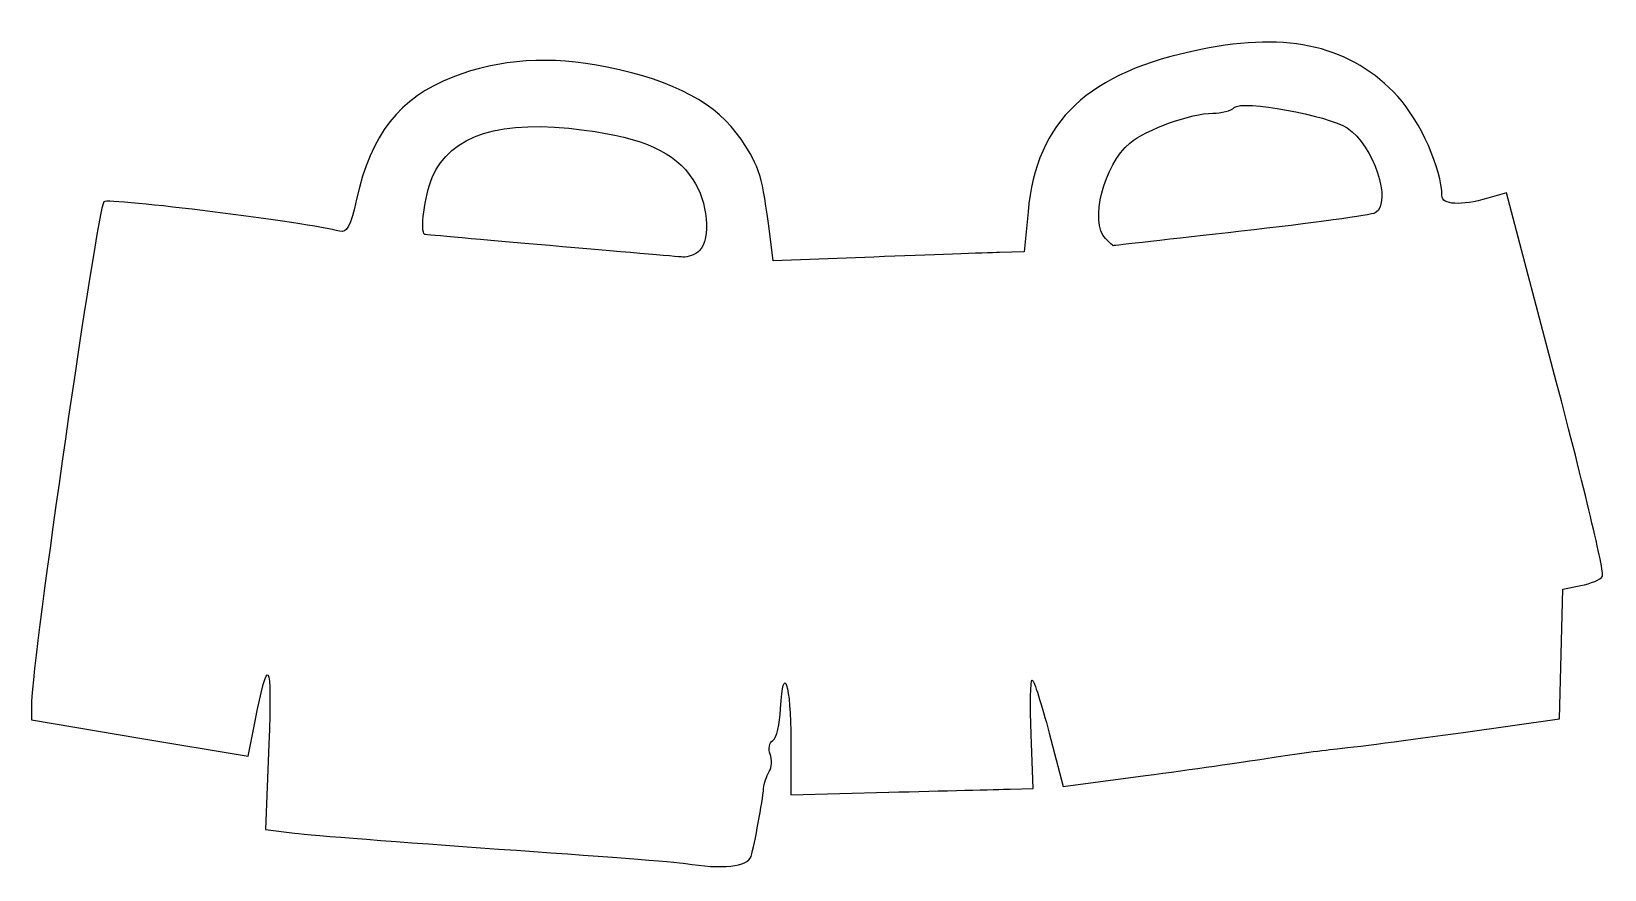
# Model space of a CAD drawing. Header units: centimetres. Extents: x -4.68 to 2.22, y 2.41 to 6.09.
import ezdxf

# ---------------------------------------------------------------- set-up
doc = ezdxf.new("R2010")
doc.units = ezdxf.units.CM
doc.header["$MEASUREMENT"] = 0
doc.layers.add('Layer 1', color=7, linetype='Continuous')

msp = doc.modelspace()

# ---------------------------------------------------------------- linework, layer by layer
at = {"layer": 'Layer 1'}
for points, knots in [([(-1.81365, 2.43798), (-1.84275, 2.44291), (-2.21184, 2.47122), (-2.63385, 2.50089), (-2.63385, 2.50089), (-3.05586, 2.53057), (-3.45871, 2.56189), (-3.52906, 2.5705), (-3.52906, 2.5705), (-3.52906, 2.5705), (-3.65698, 2.58615), (-3.65698, 2.58615), (-3.65698, 2.58615), (-3.65698, 2.58615), (-3.6424, 2.96039), (-3.6424, 2.96039), (-3.6424, 2.96039), (-3.62773, 3.33667), (-3.64421, 3.36177), (-3.7046, 3.05511), (-3.7046, 3.05511), (-3.7046, 3.05511), (-3.73359, 2.90788), (-3.73359, 2.90788), (-3.73359, 2.90788), (-3.73359, 2.90788), (-4.20898, 2.98764), (-4.20898, 2.98764), (-4.20898, 2.98764), (-4.20898, 2.98764), (-4.68437, 3.06741), (-4.68437, 3.06741), (-4.68437, 3.06741), (-4.68437, 3.06741), (-4.68356, 3.1481), (-4.68356, 3.1481), (-4.68356, 3.1481), (-4.68171, 3.33111), (-4.39584, 5.30716), (-4.36637, 5.3407), (-4.36637, 5.3407), (-4.35013, 5.35917), (-3.45498, 5.24721), (-3.33269, 5.2114), (-3.33269, 5.2114), (-3.30011, 5.20187), (-3.28323, 5.23334), (-3.25743, 5.35166), (-3.25743, 5.35166), (-3.19551, 5.63572), (-3.06979, 5.79486), (-2.83431, 5.8873), (-2.83431, 5.8873), (-2.62914, 5.96783), (-2.40912, 5.98194), (-2.15729, 5.93072), (-2.15729, 5.93072), (-1.85879, 5.87), (-1.67496, 5.77103), (-1.56979, 5.6144), (-1.56979, 5.6144), (-1.4873, 5.49155), (-1.47568, 5.45332), (-1.44381, 5.19994), (-1.44381, 5.19994), (-1.44381, 5.19994), (-1.42883, 5.08088), (-1.42883, 5.08088), (-1.42883, 5.08088), (-1.42883, 5.08088), (-0.98624, 5.09789), (-0.98624, 5.09789), (-0.98624, 5.09789), (-0.74281, 5.10725), (-0.49477, 5.11618), (-0.43502, 5.11773), (-0.43502, 5.11773), (-0.43502, 5.11773), (-0.3264, 5.12057), (-0.3264, 5.12057), (-0.3264, 5.12057), (-0.3264, 5.12057), (-0.31002, 5.29604), (-0.31002, 5.29604), (-0.31002, 5.29604), (-0.27256, 5.69717), (-0.04815, 5.90787), (0.4489, 6.00858), (0.4489, 6.00858), (0.83855, 6.08754), (1.11098, 6.02238), (1.31328, 5.80186), (1.31328, 5.80186), (1.41287, 5.6933), (1.50688, 5.4822), (1.50688, 5.36712), (1.50688, 5.36712), (1.50688, 5.32678), (1.59066, 5.32201), (1.708, 5.35567), (1.708, 5.35567), (1.708, 5.35567), (1.78972, 5.3791), (1.78972, 5.3791), (1.78972, 5.3791), (1.78972, 5.3791), (2.0088, 4.55152), (2.0088, 4.55152), (2.0088, 4.55152), (2.12929, 4.09635), (2.22068, 3.7123), (2.21188, 3.69807), (2.21188, 3.69807), (2.20309, 3.68384), (2.16033, 3.66508), (2.11687, 3.65639), (2.11687, 3.65639), (2.11687, 3.65639), (2.03785, 3.64058), (2.03785, 3.64058), (2.03785, 3.64058), (2.03785, 3.64058), (2.03033, 3.35634), (2.03033, 3.35634), (2.03033, 3.35634), (2.03033, 3.35634), (2.02281, 3.07209), (2.02281, 3.07209), (2.02281, 3.07209), (2.02281, 3.07209), (1.59948, 3.01275), (1.59948, 3.01275), (1.59948, 3.01275), (1.36665, 2.98012), (1.11066, 2.94671), (1.03063, 2.9385), (1.03063, 2.9385), (0.95059, 2.93029), (0.81367, 2.91175), (0.72635, 2.89729), (0.72635, 2.89729), (0.63904, 2.88284), (0.40477, 2.84943), (0.20574, 2.82306), (0.20574, 2.82306), (0.20574, 2.82306), (-0.15613, 2.7751), (-0.15613, 2.7751), (-0.15613, 2.7751), (-0.15613, 2.7751), (-0.21703, 3.00856), (-0.21703, 3.00856), (-0.21703, 3.00856), (-0.25054, 3.13697), (-0.28415, 3.24203), (-0.29173, 3.24204), (-0.29173, 3.24204), (-0.29932, 3.24204), (-0.30136, 3.13489), (-0.29627, 3.00391), (-0.29627, 3.00391), (-0.29627, 3.00391), (-0.28703, 2.76577), (-0.28703, 2.76577), (-0.28703, 2.76577), (-0.28703, 2.76577), (-0.38888, 2.76347), (-0.38888, 2.76347), (-0.38888, 2.76347), (-0.4449, 2.7622), (-0.68421, 2.75615), (-0.92068, 2.75001), (-0.92068, 2.75001), (-0.92068, 2.75001), (-1.35062, 2.73886), (-1.35062, 2.73886), (-1.35062, 2.73886), (-1.35062, 2.73886), (-1.35062, 2.97565), (-1.35062, 2.97565), (-1.35062, 2.97565), (-1.35062, 3.22042), (-1.38594, 3.32942), (-1.396, 3.11572), (-1.396, 3.11572), (-1.39913, 3.04929), (-1.41441, 2.98707), (-1.42997, 2.97746), (-1.42997, 2.97746), (-1.44552, 2.96785), (-1.45084, 2.94067), (-1.44178, 2.91706), (-1.44178, 2.91706), (-1.43272, 2.89346), (-1.43473, 2.8589), (-1.44625, 2.84027), (-1.44625, 2.84027), (-1.45776, 2.82164), (-1.46867, 2.78832), (-1.4705, 2.76624), (-1.4705, 2.76624), (-1.47524, 2.70883), (-1.50976, 2.52272), (-1.5258, 2.46812), (-1.5258, 2.46812), (-1.53905, 2.423), (-1.65402, 2.41096), (-1.81365, 2.43798)], [0, 0, 0, 0, 0.0188679, 0.0188679, 0.0188679, 0.0188679, 0.0377358, 0.0377358, 0.0377358, 0.0377358, 0.0566038, 0.0566038, 0.0566038, 0.0566038, 0.0754717, 0.0754717, 0.0754717, 0.0754717, 0.0943396, 0.0943396, 0.0943396, 0.0943396, 0.1132075, 0.1132075, 0.1132075, 0.1132075, 0.1320755, 0.1320755, 0.1320755, 0.1320755, 0.1509434, 0.1509434, 0.1509434, 0.1509434, 0.1698113, 0.1698113, 0.1698113, 0.1698113, 0.1886792, 0.1886792, 0.1886792, 0.1886792, 0.2075472, 0.2075472, 0.2075472, 0.2075472, 0.2264151, 0.2264151, 0.2264151, 0.2264151, 0.245283, 0.245283, 0.245283, 0.245283, 0.2641509, 0.2641509, 0.2641509, 0.2641509, 0.2830189, 0.2830189, 0.2830189, 0.2830189, 0.3018868, 0.3018868, 0.3018868, 0.3018868, 0.3207547, 0.3207547, 0.3207547, 0.3207547, 0.3396226, 0.3396226, 0.3396226, 0.3396226, 0.3584906, 0.3584906, 0.3584906, 0.3584906, 0.3773585, 0.3773585, 0.3773585, 0.3773585, 0.3962264, 0.3962264, 0.3962264, 0.3962264, 0.4150943, 0.4150943, 0.4150943, 0.4150943, 0.4339623, 0.4339623, 0.4339623, 0.4339623, 0.4528302, 0.4528302, 0.4528302, 0.4528302, 0.4716981, 0.4716981, 0.4716981, 0.4716981, 0.490566, 0.490566, 0.490566, 0.490566, 0.509434, 0.509434, 0.509434, 0.509434, 0.5283019, 0.5283019, 0.5283019, 0.5283019, 0.5471698, 0.5471698, 0.5471698, 0.5471698, 0.5660377, 0.5660377, 0.5660377, 0.5660377, 0.5849057, 0.5849057, 0.5849057, 0.5849057, 0.6037736, 0.6037736, 0.6037736, 0.6037736, 0.6226415, 0.6226415, 0.6226415, 0.6226415, 0.6415094, 0.6415094, 0.6415094, 0.6415094, 0.6603774, 0.6603774, 0.6603774, 0.6603774, 0.6792453, 0.6792453, 0.6792453, 0.6792453, 0.6981132, 0.6981132, 0.6981132, 0.6981132, 0.7169811, 0.7169811, 0.7169811, 0.7169811, 0.7358491, 0.7358491, 0.7358491, 0.7358491, 0.754717, 0.754717, 0.754717, 0.754717, 0.7735849, 0.7735849, 0.7735849, 0.7735849, 0.7924528, 0.7924528, 0.7924528, 0.7924528, 0.8113208, 0.8113208, 0.8113208, 0.8113208, 0.8301887, 0.8301887, 0.8301887, 0.8301887, 0.8490566, 0.8490566, 0.8490566, 0.8490566, 0.8679245, 0.8679245, 0.8679245, 0.8679245, 0.8867925, 0.8867925, 0.8867925, 0.8867925, 0.9056604, 0.9056604, 0.9056604, 0.9056604, 0.9245283, 0.9245283, 0.9245283, 0.9245283, 0.9433962, 0.9433962, 0.9433962, 0.9433962, 0.9622642, 0.9622642, 0.9622642, 0.9622642, 1, 1, 1, 1]), ([(0.62557, 5.21114), (0.93394, 5.24585), (1.19885, 5.28205), (1.21427, 5.29158), (1.21427, 5.29158), (1.28972, 5.33821), (1.20713, 5.58822), (1.09118, 5.66419), (1.09118, 5.66419), (1.00601, 5.72), (0.63002, 5.78801), (0.59539, 5.75388), (0.59539, 5.75388), (0.58156, 5.74025), (0.53903, 5.72911), (0.50088, 5.72911), (0.50088, 5.72911), (0.40606, 5.72911), (0.21011, 5.65831), (0.13711, 5.59767), (0.13711, 5.59767), (0.0225, 5.50246), (-0.04155, 5.25082), (0.0305, 5.17877), (0.0305, 5.17877), (0.04796, 5.16131), (0.06285, 5.14725), (0.06357, 5.14752), (0.06357, 5.14752), (0.0643, 5.1478), (0.3172, 5.17642), (0.62557, 5.21114)], [0, 0, 0, 0, 0.1111111, 0.1111111, 0.1111111, 0.1111111, 0.2222222, 0.2222222, 0.2222222, 0.2222222, 0.3333333, 0.3333333, 0.3333333, 0.3333333, 0.4444444, 0.4444444, 0.4444444, 0.4444444, 0.5555556, 0.5555556, 0.5555556, 0.5555556, 0.6666667, 0.6666667, 0.6666667, 0.6666667, 0.7777778, 0.7777778, 0.7777778, 0.7777778, 1, 1, 1, 1]), ([(-1.75279, 5.12586), (-1.70092, 5.17773), (-1.71559, 5.34284), (-1.78057, 5.43847), (-1.78057, 5.43847), (-1.86353, 5.56053), (-1.99394, 5.61967), (-2.25808, 5.65502), (-2.25808, 5.65502), (-2.62404, 5.70398), (-2.84672, 5.63432), (-2.92528, 5.44629), (-2.92528, 5.44629), (-2.95855, 5.36666), (-2.97963, 5.20607), (-2.95797, 5.19725), (-2.95797, 5.19725), (-2.95433, 5.19577), (-2.70728, 5.17359), (-2.40896, 5.14797), (-2.40896, 5.14797), (-2.11064, 5.12235), (-1.84811, 5.09975), (-1.82555, 5.09775), (-1.82555, 5.09775), (-1.803, 5.09574), (-1.77025, 5.1084), (-1.75279, 5.12586)], [0, 0, 0, 0, 0.125, 0.125, 0.125, 0.125, 0.25, 0.25, 0.25, 0.25, 0.375, 0.375, 0.375, 0.375, 0.5, 0.5, 0.5, 0.5, 0.625, 0.625, 0.625, 0.625, 0.75, 0.75, 0.75, 0.75, 1, 1, 1, 1])]:
    msp.add_open_spline(points, degree=3, knots=knots, dxfattribs=at)

doc.saveas('drawing.dxf')
